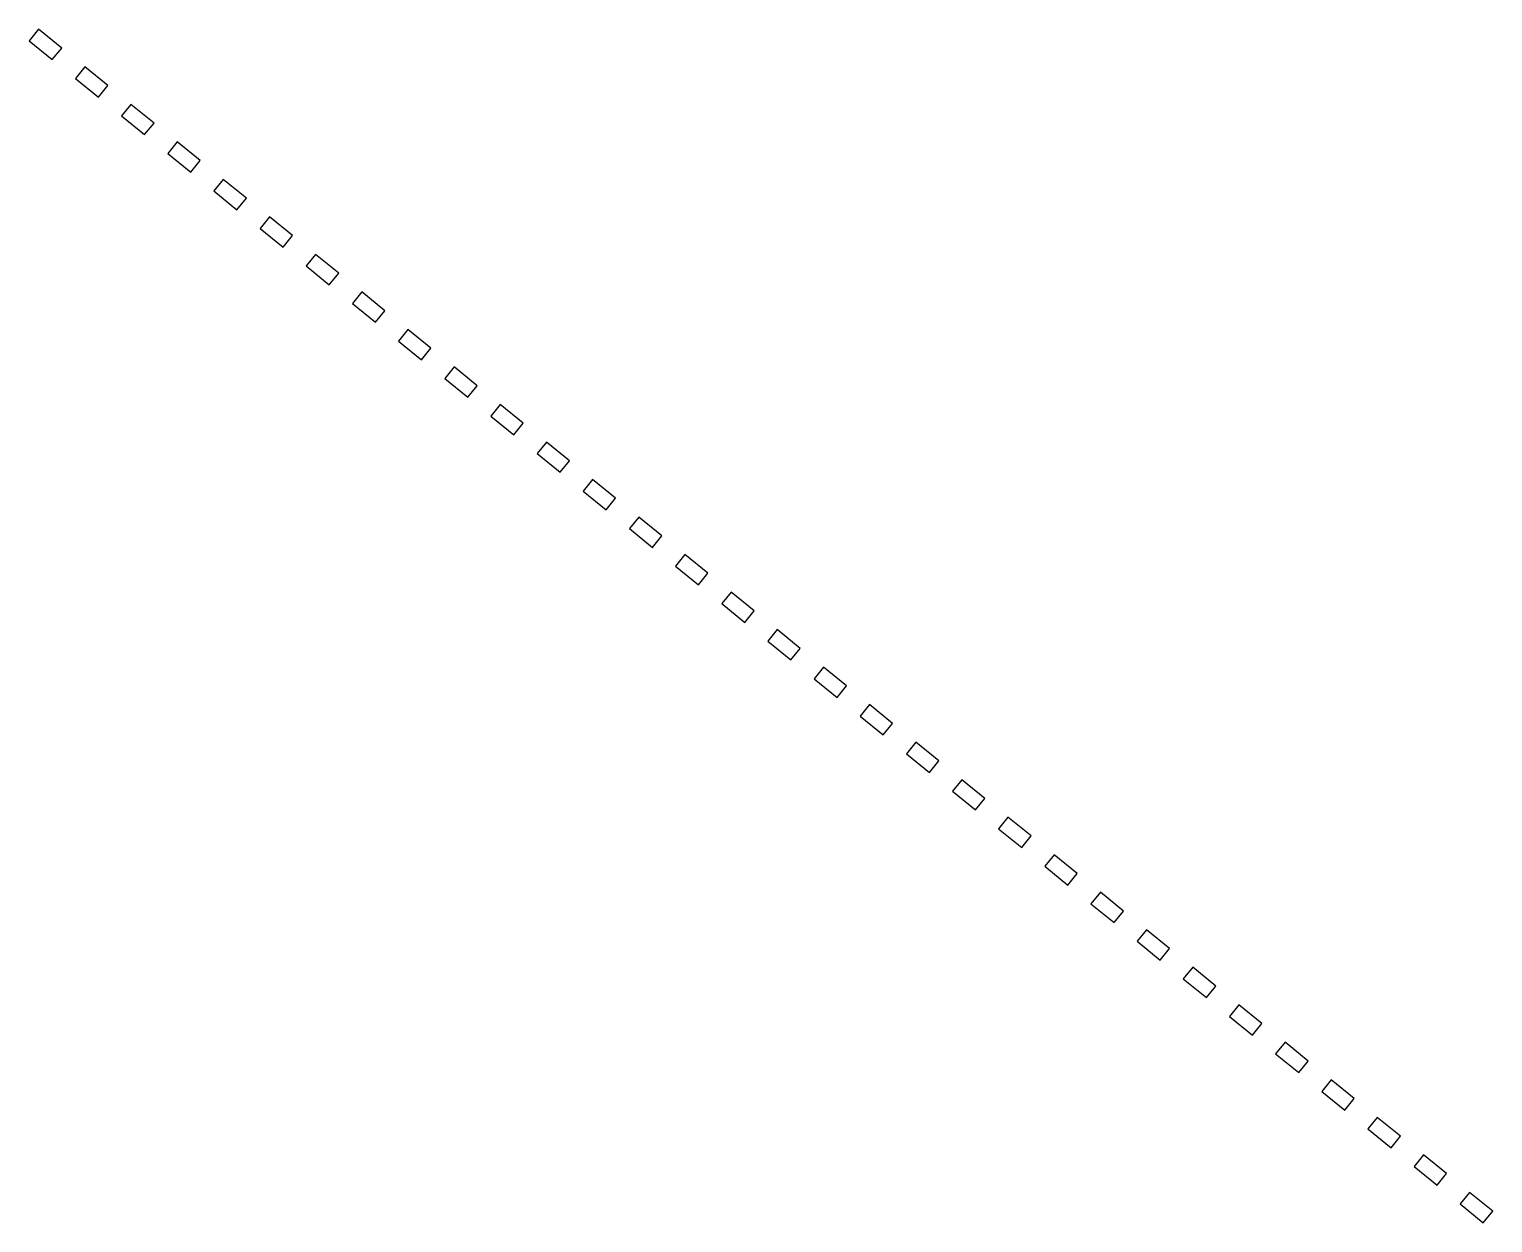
# Model space of a CAD drawing. Extents: x -2718 to -531, y -3370 to -661.
# Drawn here: x -826.1 to -530.9, y -902.1 to -661.4 of the extents above.
import ezdxf

# ---------------------------------------------------------------- set-up
doc = ezdxf.new("R2010")
doc.units = 0

msp = doc.modelspace()

# ---------------------------------------------------------------- linework, layer by layer
at = {"layer": 'mg_to_dxf', "color": 40}
for points in [[(-826.12, -663.7), (-821.47, -667.49), (-819.57, -665.16), (-824.23, -661.37)], [(-816.81, -671.27), (-812.15, -675.05), (-810.26, -672.72), (-814.92, -668.94)], [(-807.49, -678.84), (-802.84, -682.62), (-800.95, -680.29), (-805.6, -676.51)], [(-798.18, -686.4), (-793.52, -690.19), (-791.63, -687.86), (-796.29, -684.07)], [(-788.87, -693.97), (-784.21, -697.75), (-782.32, -695.42), (-786.98, -691.64)], [(-779.55, -701.54), (-774.9, -705.32), (-773.01, -702.99), (-777.66, -699.21)], [(-770.24, -709.1), (-765.58, -712.89), (-763.69, -710.56), (-768.35, -706.77)], [(-760.93, -716.67), (-756.27, -720.45), (-754.38, -718.13), (-759.04, -714.34)], [(-751.61, -724.24), (-746.96, -728.02), (-745.07, -725.69), (-749.72, -721.91)], [(-742.3, -731.8), (-737.64, -735.59), (-735.75, -733.26), (-740.41, -729.48)], [(-732.99, -739.37), (-728.33, -743.15), (-726.44, -740.83), (-731.09, -737.04)], [(-723.67, -746.94), (-719.02, -750.72), (-717.12, -748.39), (-721.78, -744.61)], [(-714.36, -754.5), (-709.7, -758.29), (-707.81, -755.96), (-712.47, -752.18)], [(-705.05, -762.07), (-700.39, -765.85), (-698.5, -763.53), (-703.15, -759.74)], [(-695.73, -769.64), (-691.08, -773.42), (-689.18, -771.09), (-693.84, -767.31)], [(-686.42, -777.21), (-681.76, -780.99), (-679.87, -778.66), (-684.53, -774.88)], [(-677.11, -784.77), (-672.45, -788.56), (-670.56, -786.23), (-675.21, -782.44)], [(-667.79, -792.34), (-663.13, -796.12), (-661.24, -793.79), (-665.9, -790.01)], [(-658.48, -799.91), (-653.82, -803.69), (-651.93, -801.36), (-656.59, -797.58)], [(-649.16, -807.47), (-644.51, -811.26), (-642.62, -808.93), (-647.27, -805.14)], [(-639.85, -815.04), (-635.19, -818.82), (-633.3, -816.49), (-637.96, -812.71)], [(-630.54, -822.61), (-625.88, -826.39), (-623.99, -824.06), (-628.65, -820.28)], [(-621.22, -830.17), (-616.57, -833.96), (-614.68, -831.63), (-619.33, -827.85)], [(-611.91, -837.74), (-607.25, -841.52), (-605.36, -839.2), (-610.02, -835.41)], [(-602.6, -845.31), (-597.94, -849.09), (-596.05, -846.76), (-600.71, -842.98)], [(-593.28, -852.87), (-588.63, -856.66), (-586.73, -854.33), (-591.39, -850.55)], [(-583.97, -860.44), (-579.31, -864.22), (-577.42, -861.9), (-582.08, -858.11)], [(-574.66, -868.01), (-570, -871.79), (-568.11, -869.46), (-572.76, -865.68)], [(-565.34, -875.57), (-560.69, -879.36), (-558.79, -877.03), (-563.45, -873.25)], [(-556.03, -883.14), (-551.37, -886.93), (-549.48, -884.6), (-554.14, -880.81)], [(-546.72, -890.71), (-542.06, -894.49), (-540.17, -892.16), (-544.82, -888.38)], [(-537.4, -898.28), (-532.75, -902.06), (-530.85, -899.73), (-535.51, -895.95)]]:
    msp.add_3dface(points, dxfattribs=at)

doc.saveas('drawing.dxf')
